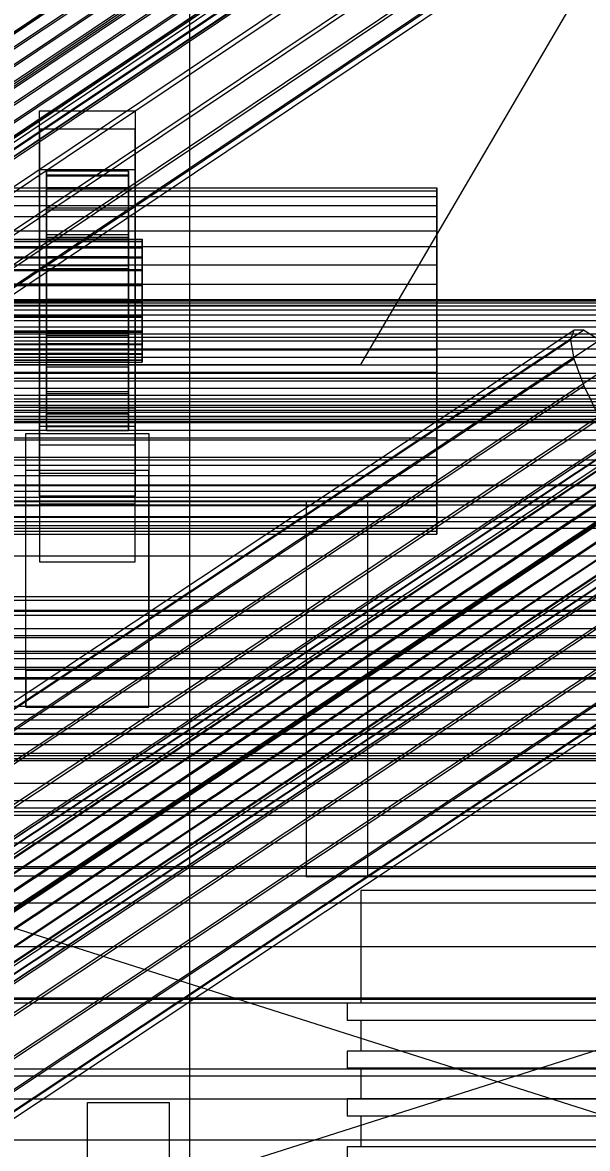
# Model space of a CAD drawing. Header units: millimetres. Extents: x -2500 to 58855, y -53268 to 6837.
# Drawn here: x 250.5 to 333.2, y -33794.8 to -33629.9 of the extents above; entities that cross this region are included whole.
import ezdxf

# ---------------------------------------------------------------- set-up
doc = ezdxf.new("R2010")
doc.units = ezdxf.units.MM
for name, color, linetype, lineweight in [('COTAS_O', 1, 'Continuous', 0), ('frontal_briquetadora', 7, 'Continuous', 0), ('frontal_C01', 7, 'Continuous', 0), ('frontal_C02', 7, 'Continuous', 0), ('frontal_C03', 7, 'Continuous', 0), ('frontal_dos-mix', 7, 'Continuous', 0), ('frontal_mezcladora', 7, 'Continuous', 0), ('frontal_secador', 7, 'Continuous', 0)]:
    doc.layers.add(name, color=color, linetype=linetype, lineweight=lineweight)
doc.dimstyles.new('R19_100', dxfattribs={"dimtxt": 250, "dimasz": 150, "dimexe": 150, "dimexo": 80, "dimgap": 100, "dimtad": 1, "dimtih": 1, "dimtoh": 1, "dimdsep": 46, "dimcen": 0.09, "dimadec": 0, "dimazin": 0, "dimtfac": 1, "dimtdec": 4, "dimtofl": 0, "dimtmove": 0, "dimatfit": 3, "dimfxl": 1, "dimtolj": 1, "dimtzin": 0, "dimarcsym": 0})

# ---------------------------------------------------------------- blocks, each defined once
blk = doc.blocks.new('*D39')
at = {"layer": 'COTAS_O', "color": 0, "lineweight": -2, "transparency": 16777216}
for p, q in [((-1725, -34320), (-1725, -33550)), ((1725, -34320), (1725, -33550)), ((-1575, -33700), (1575, -33700))]:
    blk.add_line(p, q, dxfattribs=at)
at = {"layer": 'COTAS_O', "color": 0, "transparency": 16777216}
for points in [[(-1575, -33675), (-1575, -33725), (-1725, -33700)], [(1575, -33675), (1575, -33725), (1725, -33700)]]:
    blk.add_solid(points, dxfattribs=at)
at = {"layer": 'Defpoints', "color": 0, "transparency": 16777216}
for p in [(1725, -33700), (-1725, -34400), (1725, -34400)]:
    blk.add_point(p, dxfattribs=at)

msp = doc.modelspace()

# ---------------------------------------------------------------- linework, layer by layer
at = {"layer": 'frontal_briquetadora'}
for p, q in [((292, -33700), (348, -33700)), ((292, -33700), (292, -33755)), ((339, -33700), (301, -33700)), ((301, -33700), (301, -33755)), ((430, -33820), (210, -33750)), ((210, -33750), (430, -33750)), ((430, -33750), (210, -33820)), ((348, -33755), (292, -33755)), ((339, -33755), (301, -33755)), ((301.981, -33757), (300, -33757)), ((300, -33757), (300, -33773.5)), ((307.53, -33757), (301.981, -33757)), ((315.55, -33757), (307.53, -33757)), ((324.45, -33757), (315.55, -33757)), ((332.47, -33757), (324.45, -33757)), ((338.019, -33757), (332.47, -33757)), ((300.179, -33773.5), (298, -33773.5)), ((298, -33773.5), (298, -33776)), ((301.981, -33773.5), (300, -33773.5)), ((306.283, -33773.5), (300.179, -33773.5)), ((307.53, -33773.5), (301.981, -33773.5)), ((315.105, -33773.5), (306.283, -33773.5)), ((315.55, -33773.5), (307.53, -33773.5)), ((324.895, -33773.5), (315.105, -33773.5)), ((324.45, -33773.5), (315.55, -33773.5)), ((332.47, -33773.5), (324.45, -33773.5)), ((333.717, -33773.5), (324.895, -33773.5)), ((338.019, -33773.5), (332.47, -33773.5)), ((300.179, -33776), (298, -33776)), ((301.981, -33776), (300, -33776)), ((300, -33776), (300, -33780.5)), ((306.283, -33776), (300.179, -33776)), ((307.53, -33776), (301.981, -33776)), ((315.105, -33776), (306.283, -33776)), ((315.55, -33776), (307.53, -33776)), ((324.895, -33776), (315.105, -33776)), ((324.45, -33776), (315.55, -33776)), ((332.47, -33776), (324.45, -33776)), ((333.717, -33776), (324.895, -33776)), ((338.019, -33776), (332.47, -33776)), ((300.179, -33780.5), (298, -33780.5)), ((298, -33780.5), (298, -33783)), ((301.981, -33780.5), (300, -33780.5)), ((306.283, -33780.5), (300.179, -33780.5)), ((307.53, -33780.5), (301.981, -33780.5)), ((315.105, -33780.5), (306.283, -33780.5)), ((315.55, -33780.5), (307.53, -33780.5)), ((324.895, -33780.5), (315.105, -33780.5)), ((324.45, -33780.5), (315.55, -33780.5)), ((332.47, -33780.5), (324.45, -33780.5)), ((333.717, -33780.5), (324.895, -33780.5)), ((338.019, -33780.5), (332.47, -33780.5)), ((300.179, -33783), (298, -33783)), ((301.981, -33783), (300, -33783)), ((300, -33783), (300, -33787.5)), ((306.283, -33783), (300.179, -33783)), ((307.53, -33783), (301.981, -33783)), ((315.105, -33783), (306.283, -33783)), ((315.55, -33783), (307.53, -33783)), ((324.895, -33783), (315.105, -33783)), ((324.45, -33783), (315.55, -33783)), ((332.47, -33783), (324.45, -33783)), ((333.717, -33783), (324.895, -33783)), ((338.019, -33783), (332.47, -33783)), ((260, -33788), (272, -33788)), ((260, -33852), (260, -33788)), ((272, -33852), (272, -33788)), ((300.179, -33787.5), (298, -33787.5)), ((298, -33787.5), (298, -33790)), ((301.981, -33787.5), (300, -33787.5)), ((306.283, -33787.5), (300.179, -33787.5)), ((307.53, -33787.5), (301.981, -33787.5)), ((315.105, -33787.5), (306.283, -33787.5)), ((315.55, -33787.5), (307.53, -33787.5)), ((324.895, -33787.5), (315.105, -33787.5)), ((324.45, -33787.5), (315.55, -33787.5)), ((332.47, -33787.5), (324.45, -33787.5)), ((333.717, -33787.5), (324.895, -33787.5)), ((338.019, -33787.5), (332.47, -33787.5)), ((300.179, -33790), (298, -33790)), ((301.981, -33790), (300, -33790)), ((300, -33790), (300, -33794.5)), ((306.283, -33790), (300.179, -33790)), ((307.53, -33790), (301.981, -33790)), ((315.105, -33790), (306.283, -33790)), ((315.55, -33790), (307.53, -33790)), ((324.895, -33790), (315.105, -33790)), ((324.45, -33790), (315.55, -33790)), ((332.47, -33790), (324.45, -33790)), ((333.717, -33790), (324.895, -33790)), ((338.019, -33790), (332.47, -33790)), ((300.179, -33794.5), (298, -33794.5)), ((298, -33794.5), (298, -33797)), ((301.981, -33794.5), (300, -33794.5)), ((306.283, -33794.5), (300.179, -33794.5)), ((307.53, -33794.5), (301.981, -33794.5)), ((315.105, -33794.5), (306.283, -33794.5)), ((315.55, -33794.5), (307.53, -33794.5)), ((324.895, -33794.5), (315.105, -33794.5)), ((324.45, -33794.5), (315.55, -33794.5)), ((332.47, -33794.5), (324.45, -33794.5)), ((333.717, -33794.5), (324.895, -33794.5)), ((338.019, -33794.5), (332.47, -33794.5))]:
    msp.add_line(p, q, dxfattribs=at)
at = {"layer": 'frontal_C01'}
for p, q in [((-311.15, -33654.12), (311.15, -33654.12)), ((-311.15, -33654.563), (311.15, -33654.563)), ((311.15, -33654.563), (311.15, -33654.12)), ((311.15, -33654.12), (311.15, -33655.405)), ((311.15, -33656.702), (311.15, -33654.563)), ((-311.15, -33655.405), (311.15, -33655.405)), ((-311.15, -33656.702), (311.15, -33656.702)), ((311.15, -33655.405), (311.15, -33658.33)), ((311.15, -33660.394), (311.15, -33656.702)), ((-311.15, -33658.33), (311.15, -33658.33)), ((311.15, -33658.33), (311.15, -33662.695)), ((-311.15, -33660.394), (311.15, -33660.394)), ((311.15, -33665.385), (311.15, -33660.394)), ((-311.15, -33662.695), (311.15, -33662.695)), ((311.15, -33662.695), (311.15, -33668.203)), ((-311.15, -33665.385), (311.15, -33665.385)), ((311.15, -33671.336), (311.15, -33665.385)), ((-311.15, -33668.203), (311.15, -33668.203)), ((311.15, -33668.203), (311.15, -33674.479)), ((-440, -33670.486), (440, -33670.486)), ((-440, -33670.643), (440, -33670.643)), ((-440, -33670.942), (440, -33670.942)), ((-440, -33671.401), (440, -33671.401)), ((311.15, -33671.336), (-311.15, -33671.336)), ((311.15, -33677.841), (311.15, -33671.336)), ((-440, -33671.978), (440, -33671.978)), ((-440, -33672.709), (440, -33672.709)), ((-440, -33673.525), (440, -33673.525)), ((-440, -33674.478), (440, -33674.478)), ((-311.15, -33674.479), (311.15, -33674.479)), ((311.15, -33674.479), (311.15, -33681.095)), ((-440, -33675.477), (440, -33675.477)), ((146.383, -33798.708), (330.692, -33676.376)), ((146.872, -33797.274), (331.181, -33674.943)), ((148.32, -33797.282), (332.629, -33674.95)), ((150.629, -33798.729), (334.938, -33676.398)), ((331.181, -33674.943), (330.692, -33676.376)), ((330.692, -33676.376), (331.197, -33679.153)), ((332.629, -33674.95), (331.181, -33674.943)), ((334.938, -33676.398), (332.629, -33674.95)), ((440, -33676.586), (-440, -33676.586)), ((-440, -33677.7), (440, -33677.7)), ((-311.15, -33677.841), (311.15, -33677.841)), ((311.15, -33684.456), (311.15, -33677.841)), ((-440, -33678.891), (440, -33678.891)), ((141.045, -33821.218), (354.844, -33679.313)), ((141.218, -33820.71), (355.017, -33678.805)), ((141.731, -33820.712), (355.53, -33678.808)), ((142.549, -33821.225), (356.348, -33679.321)), ((146.887, -33801.484), (331.197, -33679.153)), ((153.641, -33801.518), (337.95, -33679.186)), ((331.197, -33679.153), (332.659, -33683.083)), ((-440, -33680.045), (440, -33680.045)), ((-440, -33681.236), (440, -33681.236)), ((-311.15, -33681.095), (311.15, -33681.095)), ((141.224, -33822.201), (355.022, -33680.297)), ((143.617, -33822.213), (357.415, -33680.309)), ((311.15, -33681.095), (311.15, -33687.6)), ((-440, -33682.35), (440, -33682.35)), ((141.742, -33823.594), (355.541, -33681.689)), ((144.861, -33823.609), (358.659, -33681.705)), ((148.35, -33805.414), (332.659, -33683.083)), ((157.152, -33805.458), (341.461, -33683.127)), ((332.659, -33683.083), (334.981, -33687.899)), ((-440, -33683.459), (440, -33683.459)), ((-440, -33684.458), (440, -33684.458)), ((-311.15, -33684.456), (311.15, -33684.456)), ((142.565, -33825.3), (356.363, -33683.396)), ((359.995, -33683.414), (146.196, -33825.318)), ((311.15, -33690.732), (311.15, -33684.456)), ((-440, -33685.411), (440, -33685.411)), ((-440, -33686.227), (440, -33686.227)), ((143.635, -33827.204), (357.434, -33685.3)), ((147.533, -33827.224), (361.332, -33685.319)), ((-440, -33686.958), (440, -33686.958)), ((-440, -33687.534), (440, -33687.534)), ((-440, -33687.994), (440, -33687.994)), ((-311.15, -33687.6), (311.15, -33687.6)), ((144.881, -33829.176), (358.68, -33687.272)), ((148.779, -33829.196), (362.578, -33687.291)), ((150.672, -33810.23), (334.981, -33687.899)), ((345.231, -33687.95), (160.922, -33810.281)), ((311.15, -33687.6), (311.15, -33693.551)), ((-440, -33688.293), (440, -33688.293)), ((-440, -33688.449), (440, -33688.449)), ((146.218, -33831.082), (360.017, -33689.177)), ((149.85, -33831.1), (363.648, -33689.195)), ((-311.15, -33690.732), (311.15, -33690.732)), ((147.554, -33832.79), (361.352, -33690.886)), ((150.672, -33832.806), (364.471, -33690.902)), ((311.15, -33696.241), (311.15, -33690.732)), ((148.798, -33834.187), (362.596, -33692.282)), ((151.191, -33834.199), (364.989, -33692.294)), ((-311.15, -33693.551), (311.15, -33693.551)), ((149.865, -33835.175), (363.664, -33693.27)), ((150.683, -33835.688), (364.482, -33693.783)), ((151.196, -33835.69), (364.995, -33693.786)), ((151.369, -33835.182), (365.168, -33693.278)), ((153.694, -33815.604), (338.003, -33693.272)), ((164.693, -33815.658), (349.002, -33693.327)), ((311.15, -33693.551), (311.15, -33698.542)), ((-311.15, -33696.241), (311.15, -33696.241)), ((311.15, -33700.606), (311.15, -33696.241)), ((-311.15, -33698.542), (311.15, -33698.542)), ((157.211, -33821.169), (341.52, -33698.837)), ((168.21, -33821.223), (352.519, -33698.892)), ((311.15, -33698.542), (311.15, -33702.233)), ((-311.15, -33700.606), (311.15, -33700.606)), ((311.15, -33703.531), (311.15, -33700.606)), ((-311.15, -33702.233), (311.15, -33702.233)), ((311.15, -33702.233), (311.15, -33704.373)), ((-311.15, -33703.531), (311.15, -33703.531)), ((-311.15, -33704.373), (311.15, -33704.373)), ((160.982, -33826.546), (345.291, -33704.214)), ((171.232, -33826.597), (355.541, -33704.266)), ((311.15, -33704.816), (311.15, -33703.531)), ((311.15, -33704.373), (311.15, -33704.816)), ((-311.15, -33704.816), (311.15, -33704.816)), ((164.752, -33831.369), (349.061, -33709.038)), ((173.554, -33831.413), (357.863, -33709.081)), ((168.263, -33835.309), (352.572, -33712.978)), ((175.016, -33835.343), (359.326, -33713.011)), ((171.275, -33838.098), (355.584, -33715.767)), ((175.521, -33838.119), (359.83, -33715.788)), ((173.584, -33839.545), (357.893, -33717.214)), ((175.032, -33839.552), (359.341, -33717.221))]:
    msp.add_line(p, q, dxfattribs=at)
at = {"layer": 'frontal_C02'}
for p, q in [((143.617, -33702.261), (357.415, -33559.019)), ((141.742, -33703.274), (355.541, -33560.032)), ((144.861, -33703.698), (358.659, -33560.456)), ((142.565, -33704.939), (356.363, -33561.697)), ((359.995, -33562.191), (146.196, -33705.433)), ((143.635, -33706.817), (357.434, -33563.575)), ((147.533, -33707.346), (361.332, -33564.105)), ((144.881, -33708.779), (358.68, -33565.538)), ((148.779, -33709.309), (362.578, -33566.068)), ((146.218, -33710.693), (360.017, -33567.452)), ((345.231, -33567.277), (160.922, -33690.761)), ((147.554, -33712.428), (361.352, -33569.187)), ((149.85, -33711.187), (363.648, -33567.946)), ((148.798, -33713.865), (362.596, -33570.624)), ((150.672, -33712.852), (364.471, -33569.611)), ((151.191, -33714.191), (364.989, -33570.949)), ((149.865, -33714.907), (363.664, -33571.666)), ((150.683, -33715.482), (364.482, -33572.241)), ((151.196, -33715.552), (364.995, -33572.311)), ((151.369, -33715.112), (365.168, -33571.87)), ((164.693, -33696.162), (349.002, -33572.678)), ((157.211, -33700.206), (341.52, -33576.722)), ((168.21, -33701.702), (352.519, -33578.218)), ((160.982, -33705.608), (345.291, -33582.124)), ((171.232, -33707.001), (355.541, -33583.517)), ((164.752, -33710.503), (349.061, -33587.019)), ((173.554, -33711.7), (357.863, -33588.216)), ((168.263, -33714.56), (352.572, -33591.076)), ((175.016, -33715.478), (359.326, -33591.994)), ((171.275, -33717.5), (355.584, -33594.016)), ((173.584, -33719.124), (357.893, -33595.64)), ((175.521, -33718.077), (359.83, -33594.593)), ((175.032, -33719.321), (359.341, -33595.837)), ((-425, -33772.681), (425, -33772.681)), ((425, -33784.157), (-425, -33784.157)), ((425, -33787.528), (-425, -33787.528))]:
    msp.add_line(p, q, dxfattribs=at)
at = {"layer": 'frontal_C03'}
for p, q in [((253, -33645.528), (253, -33642.835)), ((253, -33642.835), (267, -33642.835)), ((253, -33689.061), (253, -33642.835)), ((267, -33642.835), (267, -33645.528)), ((267, -33642.835), (267, -33689.061)), ((267, -33645.528), (253, -33645.528)), ((253, -33645.528), (253, -33691.754)), ((267, -33691.754), (267, -33645.528)), ((253, -33654.146), (253, -33651.453)), ((253, -33651.453), (267, -33651.453)), ((253, -33697.679), (253, -33651.453)), ((254, -33661.641), (254, -33651.642)), ((254, -33651.642), (254, -33652.235)), ((254, -33651.642), (266, -33651.642)), ((254, -33652.342), (254, -33651.642)), ((266, -33652.235), (266, -33651.642)), ((266, -33651.642), (266, -33661.641)), ((266, -33651.642), (266, -33652.342)), ((267, -33651.453), (267, -33654.146)), ((267, -33651.453), (267, -33697.679)), ((254, -33661.922), (254, -33652.235)), ((254, -33652.235), (254, -33654.084)), ((254, -33652.235), (266, -33652.235)), ((254, -33661.973), (254, -33652.342)), ((254, -33652.342), (266, -33652.342)), ((254, -33654.29), (254, -33652.342)), ((266, -33654.084), (266, -33652.235)), ((266, -33652.235), (266, -33661.922)), ((266, -33652.342), (266, -33661.973)), ((266, -33652.342), (266, -33654.29)), ((267, -33654.146), (253, -33654.146)), ((253, -33654.146), (253, -33700.372)), ((254, -33662.798), (254, -33654.084)), ((254, -33654.084), (254, -33657.06)), ((254, -33654.084), (266, -33654.084)), ((254, -33662.896), (254, -33654.29)), ((254, -33654.29), (266, -33654.29)), ((254, -33657.352), (254, -33654.29)), ((266, -33657.06), (266, -33654.084)), ((266, -33654.084), (266, -33662.798)), ((266, -33654.29), (266, -33662.896)), ((266, -33654.29), (266, -33657.352)), ((267, -33700.372), (267, -33654.146)), ((254, -33664.208), (254, -33657.06)), ((254, -33657.06), (254, -33660.962)), ((254, -33657.06), (266, -33657.06)), ((254, -33664.346), (254, -33657.352)), ((254, -33657.352), (266, -33657.352)), ((254, -33661.32), (254, -33657.352)), ((266, -33660.962), (266, -33657.06)), ((266, -33657.06), (266, -33664.208)), ((266, -33657.352), (266, -33664.346)), ((266, -33657.352), (266, -33661.32)), ((-268, -33661.641), (268, -33661.641)), ((254, -33666.056), (254, -33660.962)), ((254, -33660.962), (254, -33665.524)), ((254, -33660.962), (266, -33660.962)), ((254, -33666.225), (254, -33661.32)), ((254, -33661.32), (266, -33661.32)), ((254, -33665.923), (254, -33661.32)), ((254, -33661.922), (254, -33661.641)), ((266, -33661.641), (254, -33661.641)), ((254, -33661.641), (254, -33661.973)), ((266, -33665.524), (266, -33660.962)), ((266, -33660.962), (266, -33666.056)), ((266, -33661.32), (266, -33666.225)), ((266, -33661.32), (266, -33665.923)), ((266, -33661.641), (266, -33661.922)), ((266, -33661.973), (266, -33661.641)), ((268, -33661.922), (268, -33661.641)), ((268, -33661.641), (268, -33661.973)), ((-268, -33661.922), (268, -33661.922)), ((-268, -33661.973), (268, -33661.973)), ((-268, -33662.798), (268, -33662.798)), ((-268, -33662.896), (268, -33662.896)), ((254, -33662.798), (254, -33661.922)), ((266, -33661.922), (254, -33661.922)), ((266, -33661.973), (254, -33661.973)), ((254, -33661.973), (254, -33662.896)), ((254, -33664.208), (254, -33662.798)), ((266, -33662.798), (254, -33662.798)), ((266, -33662.896), (254, -33662.896)), ((254, -33662.896), (254, -33664.346)), ((266, -33661.922), (266, -33662.798)), ((266, -33662.896), (266, -33661.973)), ((266, -33662.798), (266, -33664.208)), ((266, -33664.346), (266, -33662.896)), ((268, -33662.798), (268, -33661.922)), ((268, -33661.973), (268, -33662.896)), ((268, -33664.208), (268, -33662.798)), ((268, -33662.896), (268, -33664.346)), ((-268, -33664.208), (268, -33664.208)), ((-268, -33664.346), (268, -33664.346)), ((254, -33666.056), (254, -33664.208)), ((266, -33664.208), (254, -33664.208)), ((266, -33664.346), (254, -33664.346)), ((254, -33664.346), (254, -33666.225)), ((266, -33664.208), (266, -33666.056)), ((266, -33666.225), (266, -33664.346)), ((268, -33666.056), (268, -33664.208)), ((268, -33664.346), (268, -33666.225)), ((-268, -33666.056), (268, -33666.056)), ((-268, -33666.225), (268, -33666.225)), ((254, -33665.524), (254, -33668.217)), ((266, -33665.524), (254, -33665.524)), ((254, -33665.524), (254, -33670.434)), ((254, -33668.406), (254, -33665.923)), ((254, -33665.923), (266, -33665.923)), ((254, -33670.847), (254, -33665.923)), ((254, -33668.217), (254, -33666.056)), ((266, -33666.056), (254, -33666.056)), ((266, -33666.225), (254, -33666.225)), ((254, -33666.225), (254, -33668.406)), ((266, -33668.217), (266, -33665.524)), ((266, -33670.434), (266, -33665.524)), ((266, -33665.923), (266, -33668.406)), ((266, -33665.923), (266, -33670.847)), ((266, -33666.056), (266, -33668.217)), ((266, -33668.406), (266, -33666.225)), ((268, -33668.217), (268, -33666.056)), ((268, -33666.225), (268, -33668.406)), ((268, -33668.217), (-268, -33668.217)), ((254, -33668.217), (266, -33668.217)), ((254, -33670.543), (254, -33668.217)), ((266, -33668.217), (266, -33670.543)), ((268, -33670.543), (268, -33668.217)), ((-268, -33668.406), (268, -33668.406)), ((266, -33668.406), (254, -33668.406)), ((254, -33668.406), (254, -33670.738)), ((266, -33670.738), (266, -33668.406)), ((268, -33668.406), (268, -33670.738)), ((-268, -33670.543), (268, -33670.543)), ((-268, -33670.738), (268, -33670.738)), ((254, -33670.543), (254, -33670.434)), ((254, -33670.434), (254, -33675.358)), ((254, -33670.434), (266, -33670.434)), ((254, -33672.875), (254, -33670.543)), ((266, -33670.543), (254, -33670.543)), ((254, -33670.738), (254, -33670.847)), ((266, -33670.738), (254, -33670.738)), ((254, -33670.738), (254, -33673.064)), ((254, -33670.847), (266, -33670.847)), ((254, -33675.757), (254, -33670.847)), ((266, -33675.358), (266, -33670.434)), ((266, -33670.434), (266, -33670.543)), ((266, -33670.543), (266, -33672.875)), ((266, -33670.847), (266, -33670.738)), ((266, -33673.064), (266, -33670.738)), ((266, -33670.847), (266, -33675.757)), ((268, -33672.875), (268, -33670.543)), ((268, -33670.738), (268, -33673.064)), ((-268, -33672.875), (268, -33672.875)), ((-268, -33673.064), (268, -33673.064)), ((254, -33675.055), (254, -33672.875)), ((254, -33672.875), (254, -33675.358)), ((266, -33672.875), (254, -33672.875)), ((254, -33673.064), (254, -33675.757)), ((266, -33673.064), (254, -33673.064)), ((254, -33673.064), (254, -33675.225)), ((266, -33675.358), (266, -33672.875)), ((266, -33672.875), (266, -33675.055)), ((266, -33675.757), (266, -33673.064)), ((266, -33675.225), (266, -33673.064)), ((268, -33675.055), (268, -33672.875)), ((268, -33673.064), (268, -33675.225)), ((-268, -33675.055), (268, -33675.055)), ((-268, -33675.225), (268, -33675.225)), ((254, -33676.935), (254, -33675.055)), ((254, -33675.055), (254, -33679.961)), ((266, -33675.055), (254, -33675.055)), ((254, -33675.225), (254, -33680.319)), ((266, -33675.225), (254, -33675.225)), ((254, -33675.225), (254, -33677.073)), ((254, -33675.358), (254, -33679.961)), ((254, -33675.358), (266, -33675.358)), ((254, -33675.757), (266, -33675.757)), ((254, -33680.319), (254, -33675.757)), ((266, -33679.961), (266, -33675.055)), ((266, -33675.055), (266, -33676.935)), ((266, -33680.319), (266, -33675.225)), ((266, -33677.073), (266, -33675.225)), ((266, -33679.961), (266, -33675.358)), ((266, -33675.757), (266, -33680.319)), ((268, -33676.935), (268, -33675.055)), ((268, -33675.225), (268, -33677.073)), ((-268, -33676.935), (268, -33676.935)), ((-268, -33677.073), (268, -33677.073)), ((254, -33678.385), (254, -33676.935)), ((254, -33676.935), (254, -33683.929)), ((266, -33676.935), (254, -33676.935)), ((254, -33677.073), (254, -33684.221)), ((266, -33677.073), (254, -33677.073)), ((254, -33677.073), (254, -33678.483)), ((266, -33683.929), (266, -33676.935)), ((266, -33676.935), (266, -33678.385)), ((266, -33684.221), (266, -33677.073)), ((266, -33678.483), (266, -33677.073)), ((268, -33678.385), (268, -33676.935)), ((268, -33677.073), (268, -33678.483)), ((-268, -33678.385), (268, -33678.385)), ((-268, -33678.483), (268, -33678.483)), ((-268, -33679.308), (268, -33679.308)), ((-268, -33679.359), (268, -33679.359)), ((-268, -33679.64), (268, -33679.64)), ((254, -33679.308), (254, -33678.385)), ((254, -33678.385), (254, -33686.991)), ((266, -33678.385), (254, -33678.385)), ((254, -33678.483), (254, -33687.197)), ((266, -33678.483), (254, -33678.483)), ((254, -33678.483), (254, -33679.359)), ((254, -33679.64), (254, -33679.308)), ((254, -33679.308), (254, -33688.938)), ((266, -33679.308), (254, -33679.308)), ((254, -33679.359), (254, -33689.045)), ((266, -33679.359), (254, -33679.359)), ((254, -33679.359), (254, -33679.64)), ((254, -33679.64), (254, -33689.639)), ((266, -33679.64), (254, -33679.64)), ((266, -33686.991), (266, -33678.385)), ((266, -33678.385), (266, -33679.308)), ((266, -33687.197), (266, -33678.483)), ((266, -33679.359), (266, -33678.483)), ((266, -33688.938), (266, -33679.308)), ((266, -33679.308), (266, -33679.64)), ((266, -33689.045), (266, -33679.359)), ((266, -33679.64), (266, -33679.359)), ((266, -33689.639), (266, -33679.64)), ((268, -33679.308), (268, -33678.385)), ((268, -33678.483), (268, -33679.359)), ((268, -33679.64), (268, -33679.308)), ((268, -33679.359), (268, -33679.64)), ((254, -33679.961), (254, -33683.929)), ((254, -33679.961), (266, -33679.961)), ((254, -33680.319), (266, -33680.319)), ((254, -33684.221), (254, -33680.319)), ((266, -33683.929), (266, -33679.961)), ((266, -33680.319), (266, -33684.221)), ((254, -33683.929), (254, -33686.991)), ((254, -33683.929), (266, -33683.929)), ((254, -33684.221), (266, -33684.221)), ((254, -33687.197), (254, -33684.221)), ((266, -33686.991), (266, -33683.929)), ((266, -33684.221), (266, -33687.197)), ((253, -33699.254), (253, -33686.327)), ((253, -33686.327), (267, -33686.327)), ((253, -33695.958), (253, -33686.327)), ((267, -33686.327), (267, -33699.254)), ((267, -33686.327), (267, -33695.958)), ((254, -33686.991), (254, -33688.938)), ((254, -33686.991), (266, -33686.991)), ((254, -33687.197), (266, -33687.197)), ((254, -33689.045), (254, -33687.197)), ((266, -33688.938), (266, -33686.991)), ((266, -33687.197), (266, -33689.045)), ((267, -33689.061), (253, -33689.061)), ((253, -33689.061), (253, -33691.754)), ((254, -33688.938), (254, -33689.639)), ((254, -33688.938), (266, -33688.938)), ((254, -33689.045), (266, -33689.045)), ((254, -33689.639), (254, -33689.045)), ((254, -33689.639), (266, -33689.639)), ((266, -33689.639), (266, -33688.938)), ((266, -33689.045), (266, -33689.639)), ((267, -33691.754), (267, -33689.061)), ((251, -33695.484), (251, -33690.098)), ((251, -33690.098), (269, -33690.098)), ((251, -33724.767), (251, -33690.098)), ((269, -33690.098), (269, -33695.484)), ((269, -33690.098), (269, -33724.767)), ((253, -33691.754), (267, -33691.754)), ((269, -33695.484), (251, -33695.484)), ((251, -33730.154), (251, -33695.484)), ((267, -33695.958), (253, -33695.958)), ((253, -33695.958), (253, -33708.885)), ((267, -33708.885), (267, -33695.958)), ((269, -33730.154), (269, -33695.484)), ((267, -33697.679), (253, -33697.679)), ((253, -33697.679), (253, -33700.372)), ((267, -33700.372), (267, -33697.679)), ((267, -33699.254), (253, -33699.254)), ((253, -33699.254), (253, -33708.885)), ((267, -33708.885), (267, -33699.254)), ((253, -33700.372), (267, -33700.372)), ((253, -33708.885), (267, -33708.885)), ((-450, -33719.657), (450, -33719.657)), ((269, -33724.767), (251, -33724.767)), ((251, -33724.767), (251, -33730.154)), ((269, -33730.154), (269, -33724.767)), ((251, -33730.154), (269, -33730.154)), ((450, -33731.214), (-450, -33731.214)), ((450, -33733.338), (-450, -33733.338)), ((-450, -33744.895), (450, -33744.895))]:
    msp.add_line(p, q, dxfattribs=at)
at = {"layer": 'frontal_dos-mix'}
for p, q in [((275, -35980), (275, -33282.5)), ((375, -33700), (125, -33700))]:
    msp.add_line(p, q, dxfattribs=at)
at = {"layer": 'frontal_mezcladora'}
for p, q in [((300, -33680), (575, -33210)), ((-300, -33680), (300, -33680)), ((-650, -33700), (650, -33700)), ((-650, -33730), (650, -33730)), ((-625, -33730), (625, -33730))]:
    msp.add_line(p, q, dxfattribs=at)
at = {"layer": 'frontal_secador'}
for p, q in [((-1250, -33676), (1250, -33676)), ((-1250, -33682), (1250, -33682)), ((-1250, -33685), (1250, -33685)), ((1250, -33686), (-1250, -33686)), ((-1250, -33686.659), (1250, -33686.659)), ((1250, -33689.659), (-1250, -33689.659)), ((-1250, -33691), (1250, -33691)), ((1250, -33694), (-1250, -33694)), ((-1250, -33694.728), (1250, -33694.728)), ((-1250, -33697.588), (1250, -33697.588)), ((1250, -33697.728), (-1250, -33697.728)), ((-1250, -33699.387), (1250, -33699.387)), ((-1250, -33700), (1250, -33700)), ((1250, -33700.588), (-1250, -33700.588)), ((1250, -33702.387), (-1250, -33702.387)), ((1250, -33703), (-1250, -33703)), ((1250, -33704), (-1250, -33704)), ((-1250, -33708), (1250, -33708)), ((1250, -33714), (-1250, -33714)), ((1250, -33714.545), (-1250, -33714.545)), ((1250, -33716), (-1250, -33716)), ((1250, -33716.144), (-1250, -33716.144)), ((1250, -33716.709), (-1250, -33716.709)), ((1250, -33718.686), (-1250, -33718.686)), ((1250, -33720), (-1250, -33720)), ((1320, -33722), (-1320, -33722)), ((1320, -33722.273), (-1320, -33722.273)), ((1250, -33722), (-1250, -33722)), ((1320, -33723.072), (-1320, -33723.072)), ((1320, -33724.343), (-1320, -33724.343)), ((1250, -33724.651), (-1250, -33724.651)), ((1250, -33725.859), (-1250, -33725.859)), ((1320, -33726), (-1320, -33726)), ((-1250, -33726), (1250, -33726)), ((1320, -33727.929), (-1320, -33727.929)), ((-1320, -33730), (1320, -33730)), ((-1250, -33730), (1250, -33730)), ((1320, -33732.071), (-1320, -33732.071)), ((1320, -33734), (-1320, -33734)), ((1250, -33734.141), (-1250, -33734.141)), ((1320, -33735.657), (-1320, -33735.657)), ((1320, -33736.928), (-1320, -33736.928)), ((1250, -33737.285), (-1250, -33737.285)), ((1320, -33737.727), (-1320, -33737.727)), ((1320, -33738), (-1320, -33738)), ((1250, -33738), (-1250, -33738)), ((1250, -33741.314), (-1250, -33741.314)), ((1250, -33743.856), (-1250, -33743.856)), ((1250, -33745.455), (-1250, -33745.455)), ((1250, -33746), (-1250, -33746)), ((1360, -33753.5), (-1360, -33753.5)), ((1250, -33753.75), (-1250, -33753.75)), ((1360, -33754.863), (-1360, -33754.863)), ((1360, -33758.859), (-1360, -33758.859)), ((1360, -33765.216), (-1360, -33765.216)), ((1360, -33773.5), (-1360, -33773.5)), ((1250, -33772.924), (-1250, -33772.924)), ((1360, -33783.147), (-1360, -33783.147)), ((-1360, -33793.5), (1360, -33793.5)), ((-1250, -33793.5), (1250, -33793.5))]:
    msp.add_line(p, q, dxfattribs=at)

# ---------------------------------------------------------------- dimensions: what is measured, and where the dimension line sits
at = {"layer": 'COTAS_O'}
dim = msp.add_aligned_dim(p1=(-1725, -34400), p2=(1725, -34400), distance=700, text='<> O', dimstyle='R19_100', dxfattribs=at)
dim.commit()
dim.dimension.update_dxf_attribs({"geometry": '*D39', "text_midpoint": (0, -33700)})

doc.saveas('drawing.dxf')
